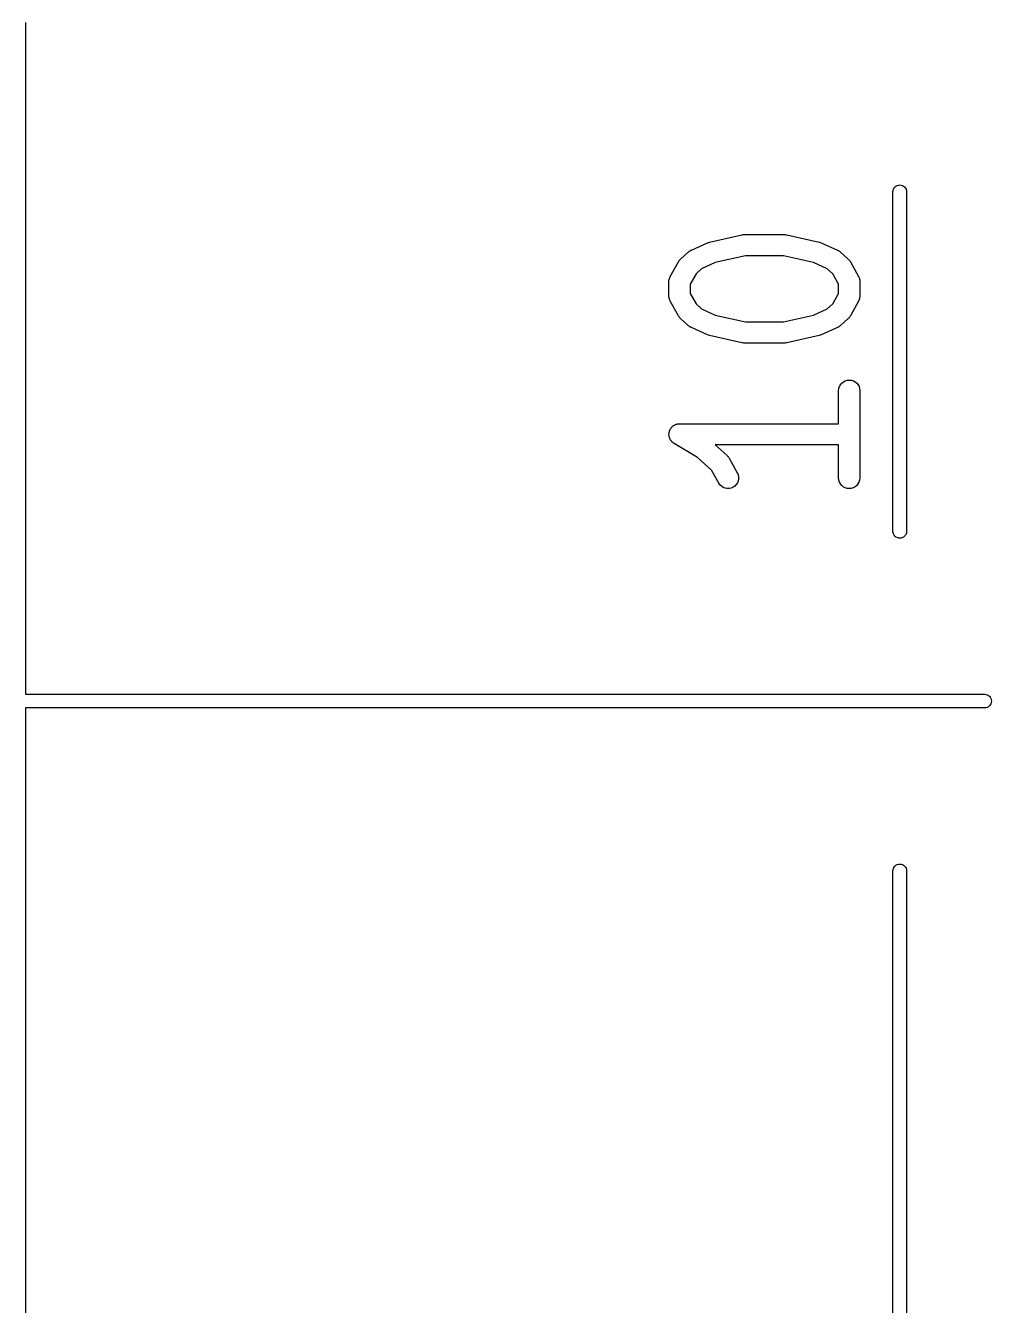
# Model space of a CAD drawing. Extents: x 0 to 214, y -130 to 23.
# Drawn here: x 200.03 to 214.25, y -18.84 to 0.01 of the extents above; entities that cross this region are included whole.
import ezdxf

# ---------------------------------------------------------------- set-up
doc = ezdxf.new("R2010")
doc.units = 0
doc.layers.add('BLACK', color=7, linetype='CONTINUOUS')

msp = doc.modelspace()

# ---------------------------------------------------------------- linework, layer by layer
at = {"layer": 'BLACK', "linetype": 'CONTINUOUS'}
for p, q in [((200.025, 0.05609), (200.025, -9.839)), ((212.804, -2.4341), (212.805, -2.4194)), ((212.804, -7.44391), (212.804, -2.4341)), ((212.805, -2.4194), (212.811, -2.40055)), ((212.811, -2.40055), (212.82, -2.38318)), ((212.82, -2.38318), (212.833, -2.36795)), ((212.833, -2.36795), (212.848, -2.35545)), ((212.848, -2.35545), (212.865, -2.34617)), ((212.865, -2.34617), (212.884, -2.34045)), ((212.884, -2.34045), (212.904, -2.33852)), ((212.904, -2.33852), (212.923, -2.34045)), ((212.923, -2.34045), (212.942, -2.34617)), ((212.942, -2.34617), (212.959, -2.35545)), ((212.959, -2.35545), (212.975, -2.36795)), ((212.975, -2.36795), (212.987, -2.38318)), ((212.987, -2.38318), (212.996, -2.40055)), ((212.996, -2.40055), (213.002, -2.4194)), ((213.002, -2.4194), (213.004, -2.4341)), ((213.004, -2.4341), (213.004, -7.44391)), ((209.834, -3.29651), (210.072, -3.18937)), ((210.072, -3.18899), (210.073, -3.18897)), ((210.072, -3.189), (210.072, -3.18899)), ((210.072, -3.18937), (210.072, -3.189)), ((210.073, -3.18897), (210.074, -3.18849)), ((210.074, -3.18849), (210.088, -3.18398)), ((210.088, -3.18398), (210.101, -3.17942)), ((210.101, -3.17942), (210.578, -3.07228)), ((210.578, -3.07228), (210.58, -3.07181)), ((210.58, -3.07181), (210.581, -3.07171)), ((210.581, -3.07171), (210.582, -3.07144)), ((210.582, -3.07144), (210.596, -3.07005)), ((210.596, -3.07005), (210.61, -3.06848)), ((210.61, -3.06848), (210.611, -3.06856)), ((210.611, -3.06856), (210.612, -3.06847)), ((210.612, -3.06847), (211.207, -3.06847)), ((211.207, -3.06847), (211.209, -3.06848)), ((211.209, -3.06848), (211.21, -3.06859)), ((211.21, -3.06859), (211.211, -3.06852)), ((211.211, -3.06852), (211.225, -3.07028)), ((211.225, -3.07028), (211.24, -3.07188)), ((211.24, -3.07188), (211.241, -3.07216)), ((211.241, -3.07216), (211.241, -3.07228)), ((211.241, -3.07228), (211.718, -3.17942)), ((211.718, -3.17942), (211.719, -3.17963)), ((211.719, -3.17963), (211.719, -3.17963)), ((211.719, -3.17963), (211.719, -3.17964)), ((211.719, -3.17964), (211.72, -3.17991)), ((211.72, -3.17991), (211.734, -3.18471)), ((211.734, -3.18471), (211.747, -3.18937)), ((211.747, -3.18937), (211.986, -3.29651)), ((209.674, -3.43), (209.793, -3.32286)), ((209.793, -3.32286), (209.795, -3.32142)), ((209.795, -3.32142), (209.801, -3.31684)), ((209.801, -3.31684), (209.807, -3.31168)), ((209.807, -3.31168), (209.814, -3.30799)), ((209.814, -3.30799), (209.82, -3.30367)), ((209.82, -3.30367), (209.827, -3.30042)), ((209.827, -3.30042), (209.834, -3.29651)), ((210.629, -3.38097), (210.185, -3.48083)), ((211.19, -3.38097), (210.629, -3.38097)), ((211.634, -3.48083), (211.19, -3.38097)), ((211.986, -3.29651), (211.988, -3.29742)), ((211.988, -3.29742), (211.994, -3.30143)), ((211.994, -3.30143), (212.001, -3.30477)), ((212.001, -3.30477), (212.007, -3.30917)), ((212.007, -3.30917), (212.014, -3.31296)), ((212.014, -3.31296), (212.02, -3.3182)), ((212.02, -3.3182), (212.026, -3.32286)), ((212.026, -3.32286), (212.145, -3.43)), ((209.523, -3.68455), (209.642, -3.47026)), ((209.642, -3.47026), (209.643, -3.46836)), ((209.643, -3.46836), (209.649, -3.46063)), ((209.649, -3.46063), (209.654, -3.45252)), ((209.654, -3.45252), (209.657, -3.44825)), ((209.657, -3.44825), (209.661, -3.44352)), ((209.661, -3.44352), (209.668, -3.43701)), ((209.668, -3.43701), (209.674, -3.43)), ((209.984, -3.57147), (209.903, -3.64483)), ((210.185, -3.48083), (209.984, -3.57147)), ((211.835, -3.57147), (211.634, -3.48083)), ((211.917, -3.64483), (211.835, -3.57147)), ((212.145, -3.43), (212.147, -3.43148)), ((212.147, -3.43148), (212.153, -3.43857)), ((212.153, -3.43857), (212.16, -3.44518)), ((212.16, -3.44518), (212.163, -3.44994)), ((212.163, -3.44994), (212.167, -3.45427)), ((212.167, -3.45427), (212.172, -3.46246)), ((212.172, -3.46246), (212.177, -3.47026)), ((212.177, -3.47026), (212.296, -3.68455)), ((209.503, -3.75825), (209.504, -3.7503)), ((209.503, -3.76043), (209.503, -3.75825)), ((209.503, -3.97472), (209.503, -3.76043)), ((209.504, -3.74232), (209.506, -3.7352)), ((209.504, -3.7503), (209.504, -3.74232)), ((209.506, -3.7352), (209.507, -3.72794)), ((209.507, -3.72794), (209.509, -3.72032)), ((209.509, -3.72032), (209.511, -3.71252)), ((209.511, -3.71252), (209.514, -3.70583)), ((209.514, -3.70583), (209.516, -3.69888)), ((209.516, -3.69888), (209.52, -3.69188)), ((209.52, -3.69188), (209.523, -3.68455)), ((209.903, -3.64483), (209.816, -3.80092)), ((212.003, -3.80092), (211.917, -3.64483)), ((212.296, -3.68455), (212.297, -3.68646)), ((212.297, -3.68646), (212.3, -3.69384)), ((212.3, -3.69384), (212.304, -3.70089)), ((212.304, -3.70089), (212.306, -3.70787)), ((212.306, -3.70787), (212.309, -3.7146)), ((212.309, -3.7146), (212.311, -3.72244)), ((212.311, -3.72244), (212.313, -3.73008)), ((212.313, -3.73008), (212.314, -3.73734)), ((212.314, -3.73734), (212.315, -3.74449)), ((212.315, -3.74449), (212.315, -3.75248)), ((212.315, -3.75248), (212.316, -3.76043)), ((212.316, -3.76043), (212.316, -3.97472)), ((209.816, -3.80092), (209.816, -3.93423)), ((209.816, -3.93423), (209.903, -4.09031)), ((211.917, -4.09031), (212.003, -3.93423)), ((212.003, -3.93423), (212.003, -3.80092)), ((209.504, -3.98267), (209.503, -3.97472)), ((209.504, -3.99066), (209.504, -3.98267)), ((209.506, -3.99781), (209.504, -3.99066)), ((209.506, -4.00507), (209.506, -3.99781)), ((209.509, -4.01271), (209.506, -4.00507)), ((209.51, -4.02054), (209.509, -4.01271)), ((209.513, -4.02728), (209.51, -4.02054)), ((209.515, -4.03426), (209.513, -4.02728)), ((209.519, -4.0413), (209.515, -4.03426)), ((209.522, -4.04868), (209.519, -4.0413)), ((209.523, -4.0506), (209.522, -4.04868)), ((209.642, -4.26488), (209.523, -4.0506)), ((209.903, -4.09031), (209.984, -4.16367)), ((211.835, -4.16367), (211.917, -4.09031)), ((212.296, -4.0506), (212.177, -4.26488)), ((212.299, -4.04327), (212.296, -4.0506)), ((212.303, -4.03627), (212.299, -4.04327)), ((212.305, -4.02931), (212.303, -4.03627)), ((212.308, -4.02262), (212.305, -4.02931)), ((212.31, -4.01483), (212.308, -4.02262)), ((212.312, -4.0072), (212.31, -4.01483)), ((212.313, -3.99995), (212.312, -4.0072)), ((212.315, -3.99282), (212.313, -3.99995)), ((212.316, -3.9769), (212.315, -3.98484)), ((212.315, -3.98484), (212.315, -3.99282)), ((212.316, -3.97472), (212.316, -3.9769)), ((209.647, -4.27269), (209.642, -4.26488)), ((209.652, -4.28087), (209.647, -4.27269)), ((209.656, -4.2852), (209.652, -4.28087)), ((209.659, -4.28997), (209.656, -4.2852)), ((209.666, -4.29658), (209.659, -4.28997)), ((209.672, -4.30367), (209.666, -4.29658)), ((209.674, -4.30514), (209.672, -4.30367)), ((209.793, -4.41228), (209.674, -4.30514)), ((209.984, -4.16367), (210.185, -4.25432)), ((210.185, -4.25432), (210.629, -4.35418)), ((211.19, -4.35418), (211.634, -4.25432)), ((211.634, -4.25432), (211.835, -4.16367)), ((212.145, -4.30514), (212.026, -4.41228)), ((212.151, -4.29814), (212.145, -4.30514)), ((212.158, -4.29162), (212.151, -4.29814)), ((212.162, -4.2869), (212.158, -4.29162)), ((212.166, -4.28263), (212.162, -4.2869)), ((212.171, -4.27452), (212.166, -4.28263)), ((212.176, -4.26678), (212.171, -4.27452)), ((212.177, -4.26488), (212.176, -4.26678)), ((209.799, -4.41695), (209.793, -4.41228)), ((209.805, -4.42219), (209.799, -4.41695)), ((209.812, -4.42597), (209.805, -4.42219)), ((209.818, -4.43037), (209.812, -4.42597)), ((209.825, -4.43372), (209.818, -4.43037)), ((209.832, -4.43772), (209.825, -4.43372)), ((209.834, -4.43863), (209.832, -4.43772)), ((210.072, -4.54578), (209.834, -4.43863)), ((210.629, -4.35418), (211.19, -4.35418)), ((211.986, -4.43863), (211.747, -4.54578)), ((211.992, -4.43472), (211.986, -4.43863)), ((212, -4.43148), (211.992, -4.43472)), ((212.006, -4.42716), (212, -4.43148)), ((212.012, -4.42347), (212.006, -4.42716)), ((212.018, -4.41831), (212.012, -4.42347)), ((212.024, -4.41373), (212.018, -4.41831)), ((212.026, -4.41228), (212.024, -4.41373)), ((210.085, -4.55044), (210.072, -4.54578)), ((210.099, -4.55523), (210.085, -4.55044)), ((210.1, -4.5555), (210.099, -4.55523)), ((210.101, -4.55552), (210.1, -4.5555)), ((210.101, -4.55573), (210.101, -4.55552)), ((210.101, -4.55552), (210.101, -4.55552)), ((210.578, -4.66287), (210.101, -4.55573)), ((210.579, -4.66298), (210.578, -4.66287)), ((210.579, -4.66327), (210.579, -4.66298)), ((210.594, -4.66487), (210.579, -4.66327)), ((210.608, -4.66663), (210.594, -4.66487)), ((210.609, -4.66656), (210.608, -4.66663)), ((210.61, -4.66667), (210.609, -4.66656)), ((210.612, -4.66668), (210.61, -4.66667)), ((211.207, -4.66668), (210.612, -4.66668)), ((211.208, -4.66659), (211.207, -4.66668)), ((211.209, -4.66667), (211.208, -4.66659)), ((211.223, -4.6651), (211.209, -4.66667)), ((211.238, -4.66371), (211.223, -4.6651)), ((211.239, -4.66333), (211.238, -4.66344)), ((211.238, -4.66344), (211.238, -4.66371)), ((211.241, -4.66287), (211.239, -4.66333)), ((211.718, -4.55573), (211.241, -4.66287)), ((211.731, -4.55116), (211.718, -4.55573)), ((211.745, -4.54666), (211.731, -4.55116)), ((211.747, -4.54617), (211.745, -4.54666)), ((211.747, -4.54578), (211.747, -4.54614)), ((211.747, -4.54614), (211.747, -4.54616)), ((211.747, -4.54616), (211.747, -4.54617)), ((212.031, -5.2793), (212.05, -5.25594)), ((212.05, -5.25594), (212.074, -5.23683)), ((212.074, -5.23683), (212.101, -5.2227)), ((212.101, -5.2227), (212.13, -5.21409)), ((212.13, -5.21409), (212.161, -5.21133)), ((212.161, -5.21133), (212.191, -5.21451)), ((212.191, -5.21451), (212.22, -5.22353)), ((212.22, -5.22353), (212.247, -5.23804)), ((212.247, -5.23804), (212.27, -5.25747)), ((212.27, -5.25747), (212.29, -5.28111)), ((212.003, -5.36539), (212.007, -5.33509)), ((212.003, -5.36757), (212.003, -5.36539)), ((212.003, -5.85418), (212.003, -5.36757)), ((212.007, -5.33509), (212.016, -5.30602)), ((212.016, -5.30602), (212.031, -5.2793)), ((212.29, -5.28111), (212.304, -5.30803)), ((212.304, -5.30803), (212.313, -5.33723)), ((212.313, -5.33723), (212.316, -5.36757)), ((212.316, -5.36757), (212.316, -6.65329)), ((209.503, -6.00934), (209.505, -5.99772)), ((209.504, -6.01293), (209.503, -6.00934)), ((209.503, -6.01653), (209.504, -6.01293)), ((209.505, -6.02809), (209.503, -6.01653)), ((209.505, -5.98609), (209.506, -5.9826)), ((209.505, -5.99772), (209.505, -5.98609)), ((209.506, -6.03971), (209.505, -6.02809)), ((209.506, -5.97901), (209.51, -5.96785)), ((209.506, -5.9826), (209.506, -5.97901)), ((209.51, -5.96785), (209.513, -5.95657)), ((209.513, -5.95657), (209.514, -5.95333)), ((209.514, -5.95333), (209.516, -5.94988)), ((209.516, -5.94988), (209.521, -5.93961)), ((209.521, -5.93961), (209.526, -5.92911)), ((209.526, -5.92911), (209.528, -5.92623)), ((209.528, -5.92623), (209.53, -5.92306)), ((209.53, -5.92306), (209.537, -5.91407)), ((209.537, -5.91407), (209.544, -5.90474)), ((209.544, -5.90474), (209.547, -5.90233)), ((209.547, -5.90233), (209.549, -5.89956)), ((209.549, -5.89956), (209.558, -5.89219)), ((209.558, -5.89219), (209.567, -5.8844)), ((209.567, -5.8844), (209.57, -5.88256)), ((209.57, -5.88256), (209.573, -5.88029)), ((209.573, -5.88029), (209.583, -5.87481)), ((209.583, -5.87481), (209.593, -5.86886)), ((209.593, -5.86886), (209.597, -5.86766)), ((209.597, -5.86766), (209.6, -5.86597)), ((209.6, -5.86597), (209.611, -5.8626)), ((209.611, -5.8626), (209.622, -5.85872)), ((209.622, -5.85872), (209.626, -5.8582)), ((209.626, -5.8582), (209.629, -5.85716)), ((209.629, -5.85716), (209.641, -5.85602)), ((209.641, -5.85602), (209.652, -5.85435)), ((209.652, -5.85435), (209.656, -5.85453)), ((209.656, -5.85453), (209.66, -5.85418)), ((209.66, -5.85418), (212.003, -5.85418)), ((209.507, -6.04317), (209.506, -6.03971)), ((209.508, -6.04674), (209.507, -6.04317)), ((209.511, -6.05778), (209.508, -6.04674)), ((209.515, -6.06896), (209.511, -6.05778)), ((209.516, -6.07215), (209.515, -6.06896)), ((209.518, -6.07557), (209.516, -6.07215)), ((209.523, -6.08566), (209.518, -6.07557)), ((209.529, -6.09599), (209.523, -6.08566)), ((209.531, -6.09879), (209.529, -6.09599)), ((209.533, -6.10191), (209.531, -6.09879)), ((209.541, -6.11067), (209.533, -6.10191)), ((209.548, -6.11975), (209.541, -6.11067)), ((209.551, -6.12207), (209.548, -6.11975)), ((209.553, -6.12477), (209.551, -6.12207)), ((209.562, -6.13186), (209.553, -6.12477)), ((209.571, -6.13936), (209.562, -6.13186)), ((209.574, -6.14109), (209.571, -6.13936)), ((209.577, -6.14328), (209.574, -6.14109)), ((209.579, -6.14441), (209.577, -6.14328)), ((209.923, -6.35094), (209.579, -6.14441)), ((212.003, -6.16668), (210.186, -6.16668)), ((210.186, -6.16668), (210.359, -6.32286)), ((212.003, -6.65329), (212.003, -6.16668)), ((210.131, -6.53769), (209.923, -6.35094)), ((210.359, -6.32286), (210.361, -6.32433)), ((210.361, -6.32433), (210.367, -6.33143)), ((210.367, -6.33143), (210.374, -6.33804)), ((210.374, -6.33804), (210.377, -6.3428)), ((210.377, -6.3428), (210.381, -6.34713)), ((210.381, -6.34713), (210.386, -6.35531)), ((210.386, -6.35531), (210.391, -6.36312)), ((210.391, -6.36312), (210.51, -6.57741)), ((210.237, -6.72917), (210.131, -6.53769)), ((210.51, -6.57741), (210.511, -6.57932)), ((210.511, -6.57932), (210.523, -6.60746)), ((210.255, -6.75425), (210.237, -6.72917)), ((210.276, -6.77549), (210.255, -6.75425)), ((210.302, -6.79208), (210.276, -6.77549)), ((210.474, -6.77324), (210.449, -6.7904)), ((210.495, -6.7515), (210.474, -6.77324)), ((210.512, -6.72603), (210.495, -6.7515)), ((210.524, -6.69778), (210.512, -6.72603)), ((210.523, -6.60746), (210.529, -6.63735)), ((210.529, -6.66784), (210.524, -6.69778)), ((210.529, -6.63735), (210.529, -6.66784)), ((212.006, -6.68364), (212.003, -6.65329)), ((212.015, -6.71283), (212.006, -6.68364)), ((212.029, -6.73975), (212.015, -6.71283)), ((212.049, -6.76339), (212.029, -6.73975)), ((212.072, -6.78282), (212.049, -6.76339)), ((212.099, -6.79733), (212.072, -6.78282)), ((212.245, -6.78403), (212.218, -6.79816)), ((212.269, -6.76492), (212.245, -6.78403)), ((212.288, -6.74156), (212.269, -6.76492)), ((212.303, -6.71484), (212.288, -6.74156)), ((212.312, -6.68577), (212.303, -6.71484)), ((212.316, -6.65547), (212.312, -6.68577)), ((212.316, -6.65329), (212.316, -6.65547)), ((210.33, -6.80338), (210.302, -6.79208)), ((210.36, -6.80896), (210.33, -6.80338)), ((210.391, -6.80861), (210.36, -6.80896)), ((210.421, -6.80234), (210.391, -6.80861)), ((210.449, -6.7904), (210.421, -6.80234)), ((212.128, -6.80635), (212.099, -6.79733)), ((212.158, -6.80953), (212.128, -6.80635)), ((212.189, -6.80677), (212.158, -6.80953)), ((212.218, -6.79816), (212.189, -6.80677)), ((212.805, -7.45861), (212.804, -7.44391)), ((212.811, -7.47746), (212.805, -7.45861)), ((212.82, -7.49483), (212.811, -7.47746)), ((212.833, -7.51005), (212.82, -7.49483)), ((212.848, -7.52255), (212.833, -7.51005)), ((212.865, -7.53184), (212.848, -7.52255)), ((212.884, -7.53755), (212.865, -7.53184)), ((212.904, -7.53949), (212.884, -7.53755)), ((212.923, -7.53755), (212.904, -7.53949)), ((212.942, -7.53184), (212.923, -7.53755)), ((212.959, -7.52255), (212.942, -7.53184)), ((212.975, -7.51005), (212.959, -7.52255)), ((212.987, -7.49483), (212.975, -7.51005)), ((212.996, -7.47746), (212.987, -7.49483)), ((213.002, -7.45861), (212.996, -7.47746)), ((213.004, -7.44391), (213.002, -7.45861)), ((200.025, -9.839), (214.158, -9.839)), ((214.158, -9.839), (214.173, -9.84045)), ((214.173, -9.84045), (214.192, -9.84617)), ((214.192, -9.84617), (214.209, -9.85545)), ((214.209, -9.85545), (214.225, -9.86795)), ((214.225, -9.86795), (214.237, -9.88318)), ((214.237, -9.88318), (214.246, -9.90055)), ((214.246, -9.97746), (214.237, -9.99483)), ((214.246, -9.90055), (214.252, -9.9194)), ((214.252, -9.95861), (214.246, -9.97746)), ((214.252, -9.9194), (214.254, -9.939)), ((214.254, -9.939), (214.252, -9.95861)), ((214.158, -10.039), (200.025, -10.039)), ((200.025, -10.039), (200.025, -39.839)), ((214.173, -10.0376), (214.158, -10.039)), ((214.192, -10.0318), (214.173, -10.0376)), ((214.209, -10.0226), (214.192, -10.0318)), ((214.225, -10.0101), (214.209, -10.0226)), ((214.237, -9.99483), (214.225, -10.0101)), ((212.804, -12.4341), (212.805, -12.4194)), ((212.804, -37.4439), (212.804, -12.4341)), ((212.805, -12.4194), (212.811, -12.4006)), ((212.811, -12.4006), (212.82, -12.3832)), ((212.82, -12.3832), (212.833, -12.368)), ((212.833, -12.368), (212.848, -12.3555)), ((212.848, -12.3555), (212.865, -12.3462)), ((212.865, -12.3462), (212.884, -12.3405)), ((212.884, -12.3405), (212.904, -12.3385)), ((212.904, -12.3385), (212.923, -12.3405)), ((212.923, -12.3405), (212.942, -12.3462)), ((212.942, -12.3462), (212.959, -12.3555)), ((212.959, -12.3555), (212.975, -12.368)), ((212.975, -12.368), (212.987, -12.3832)), ((212.987, -12.3832), (212.996, -12.4005)), ((212.996, -12.4005), (213.002, -12.4194)), ((213.002, -12.4194), (213.004, -12.4341)), ((213.004, -12.4341), (213.004, -37.4439))]:
    msp.add_line(p, q, dxfattribs=at)

doc.saveas('drawing.dxf')
